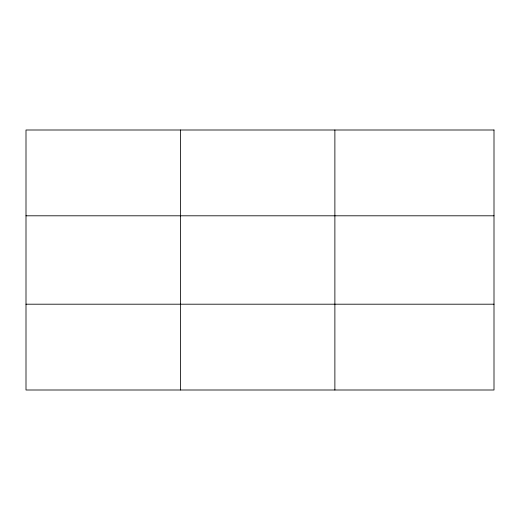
<?xml version="1.0" encoding="UTF-8"?>
<svg xmlns="http://www.w3.org/2000/svg" width="520" height="520" viewBox="0 0 520 520"><rect width="100%" height="100%" fill="white"/><g stroke="black" fill="none" stroke-linecap="round" stroke-linejoin="round"><path stroke-width="0.78" d="M180.44 390L180.44 130M334.88 390L334.88 130M26 215.8L494 215.8M26 304.2L494 304.2M494 130L26 130L26 390L494 390L494 130"/></g></svg>
